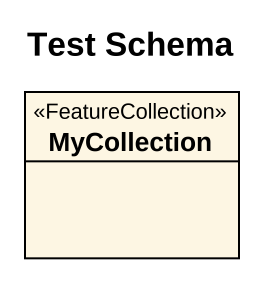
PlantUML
@startuml
title Test Schema
hide circle
hide empty members
class MyCollection <<FeatureCollection>>
@enduml
